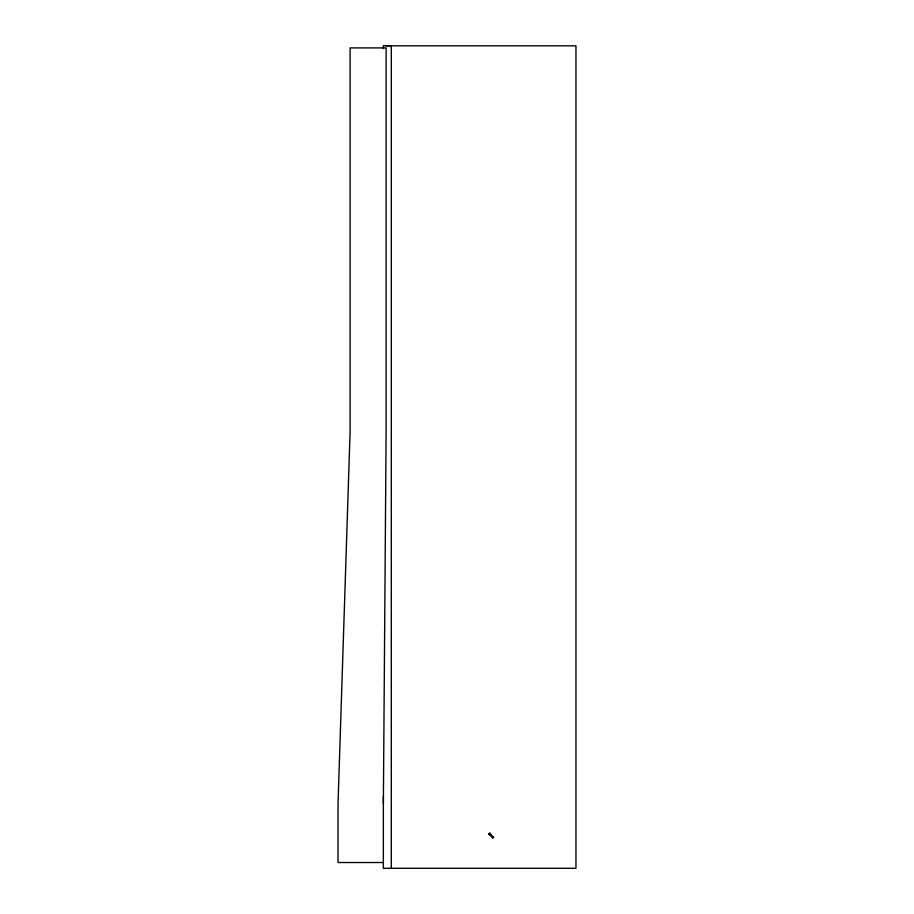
<?xml version="1.0" encoding="UTF-8"?>
<svg xmlns="http://www.w3.org/2000/svg" width="914" height="914" viewBox="0 0 914 914"><rect width="100%" height="100%" fill="white"/><g stroke="black" fill="none" stroke-linecap="round" stroke-linejoin="round"><path stroke-width="1.37" d="M383.366 803.429L386.119 431.454L386.119 47.905L350.108 47.905L350.108 431.454L338.043 803.429L338.043 862.519L383.366 862.519M488.899 834.208C492.452 832.071 488.202 837.121 490.075 833.134M490.03 834.95L490.704 834.345M490.281 835.225L490.955 834.619M492.44 837.601L493.114 836.996M386.119 45.826L575.957 45.826L575.957 868.3L383.366 868.3L383.366 796.3M489.173 834.162L490.19 834.928M488.967 833.934L490.075 834.802M489.344 833.511L490.452 834.733M489.801 833.18L490.555 834.368M490.007 833.408L490.669 834.493M391.295 868.3L391.295 45.7L383.366 45.7L383.366 48.556M490.464 834.071L489.79 834.676L492.932 838.149L493.606 837.544L490.464 834.071"/></g></svg>
